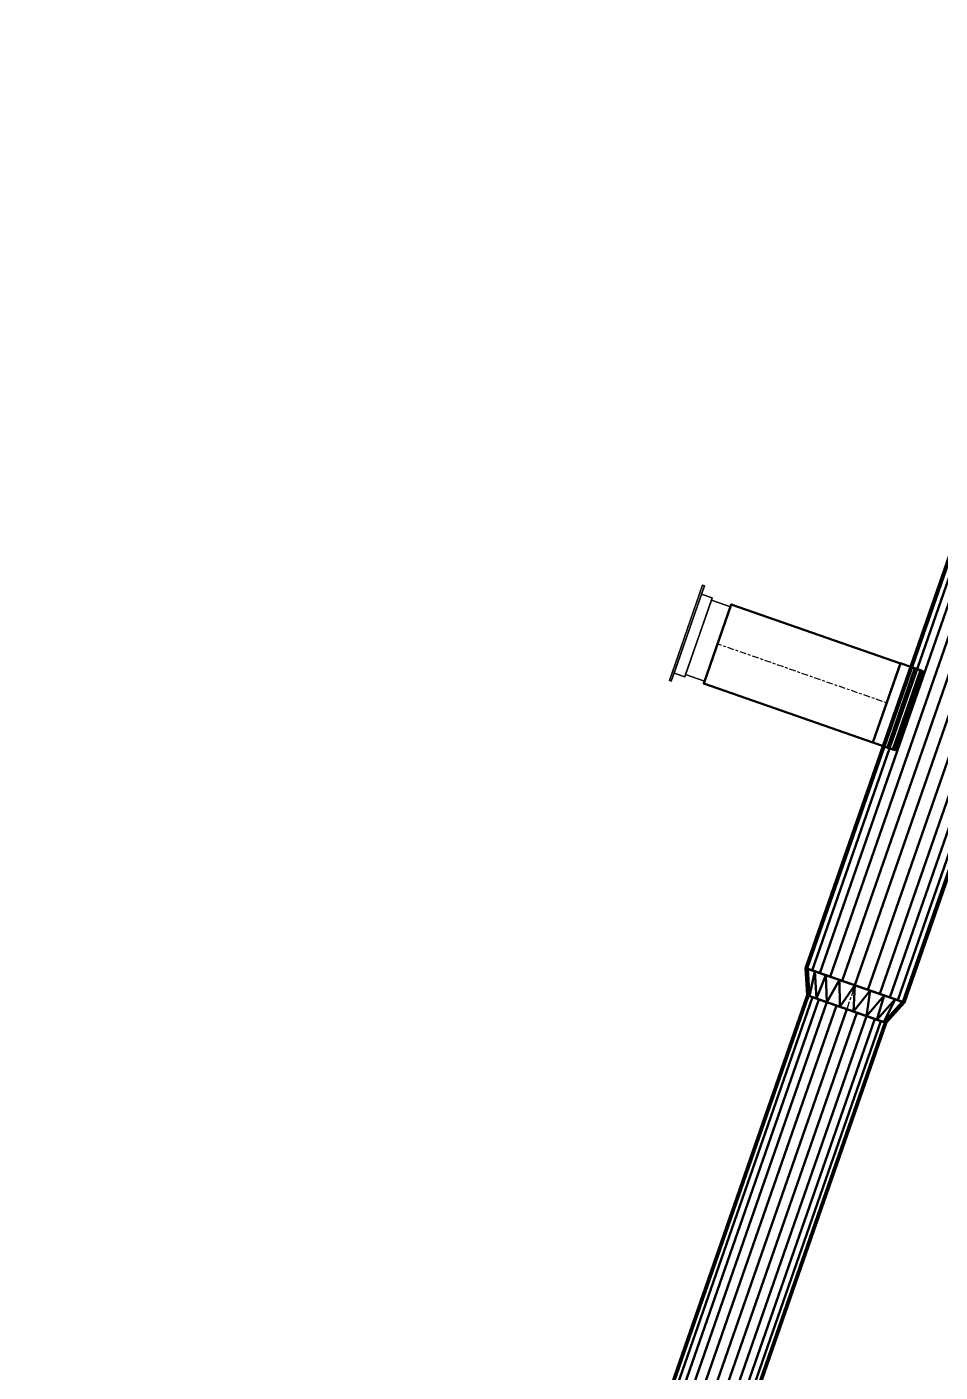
# Model space of a CAD drawing. Header units: inches. Extents: x -1654 to 1344, y -1538 to 36.
# Drawn here: x -540.6 to -453.5, y -593.4 to -465.1 of the extents above; entities that cross this region are included whole.
import ezdxf

# ---------------------------------------------------------------- set-up
doc = ezdxf.new("R2010")
doc.units = ezdxf.units.IN
doc.header["$MEASUREMENT"] = 0
doc.linetypes.add('Center', pattern=[1.25, 0.25, -0.1875, 0.625, -0.1875])
for name, color, linetype, lineweight in [('M-HVAC-CDFF', 3, 'Continuous', 30), ('M-HVAC-CDFF-SA', 3, 'Continuous', 30), ('M-HVAC-DUCT', 1, 'Center', 30), ('M-HVAC-DUCT-SA', 1, 'Continuous', 50)]:
    doc.layers.add(name, color=color, linetype=linetype, lineweight=lineweight)

# ---------------------------------------------------------------- blocks, each defined once
blk = doc.blocks.new('Supply Diffuser - Sidewall - 8 x 6-950920-_3D_')
at = {"layer": 'M-HVAC-CDFF'}
mesh = blk.add_polyface(dxfattribs=at)
corners = [(-3.75, 3, 2.75), (3.75, 3, 2.75), (3.75, 3, -2.75), (-3.75, 3, -2.75)]
mesh.append_faces([[corners[k] for k in face] for face in [(1, 2, 3, 0)]])
mesh = blk.add_polyface(dxfattribs=at)
corners = [(-3.75, 3, 2.75), (-3.75, 3, -2.75), (-3.75, 1.078125, -2.75), (-3.75, 1.078125, 2.75)]
mesh.append_faces([[corners[k] for k in face] for face in [(2, 3, 0, 1)]])
mesh = blk.add_polyface(dxfattribs=at)
corners = [(-3.75, 3, -2.75), (3.75, 3, -2.75), (3.75, 1.078125, -2.75), (-3.75, 1.078125, -2.75)]
mesh.append_faces([[corners[k] for k in face] for face in [(2, 3, 0, 1)]])
mesh = blk.add_polyface(dxfattribs=at)
corners = [(3.75, 3, 2.75), (-3.75, 3, 2.75), (-3.75, 1.078125, 2.75), (3.75, 1.078125, 2.75)]
mesh.append_faces([[corners[k] for k in face] for face in [(2, 3, 0, 1)]])
mesh = blk.add_polyface(dxfattribs=at)
corners = [(3.75, 3, -2.75), (3.75, 3, 2.75), (3.75, 1.078125, 2.75), (3.75, 1.078125, -2.75)]
mesh.append_faces([[corners[k] for k in face] for face in [(2, 3, 0, 1)]])
mesh = blk.add_polyface(dxfattribs=at)
corners = [(-4, 1.078125, 3), (4, 1.078125, 3), (4, 1.078125, -3), (-4, 1.078125, -3), (-3.75, 1.078125, 2.75), (-3.75, 1.078125, -2.75), (3.75, 1.078125, -2.75), (3.75, 1.078125, 2.75)]
mesh.append_faces([[corners[k] for k in face] for face in [(3, 5, 6, 2), (2, 6, 7, 1)]], dxfattribs={"vtx0": -1, "vtx2": -1})
mesh.append_faces([[corners[k] for k in face] for face in [(4, 5, 3, 0), (7, 4, 0, 1)]], dxfattribs={"vtx1": -1, "vtx3": -1})
mesh = blk.add_polyface(dxfattribs=at)
corners = [(-4, 1.078125, 3), (-4, 1.078125, -3), (-4, 0, -3), (-4, 0, 3)]
mesh.append_faces([[corners[k] for k in face] for face in [(2, 3, 0, 1)]])
mesh = blk.add_polyface(dxfattribs=at)
corners = [(-4, 1.078125, -3), (4, 1.078125, -3), (4, 0, -3), (-4, 0, -3)]
mesh.append_faces([[corners[k] for k in face] for face in [(2, 3, 0, 1)]])
mesh = blk.add_polyface(dxfattribs=at)
corners = [(4, 1.078125, 3), (-4, 1.078125, 3), (-4, 0, 3), (4, 0, 3)]
mesh.append_faces([[corners[k] for k in face] for face in [(2, 3, 0, 1)]])
mesh = blk.add_polyface(dxfattribs=at)
corners = [(4, 1.078125, -3), (4, 1.078125, 3), (4, 0, 3), (4, 0, -3)]
mesh.append_faces([[corners[k] for k in face] for face in [(2, 3, 0, 1)]])
mesh = blk.add_polyface(dxfattribs=at)
corners = [(4.8125, 0, 3.8125), (4.8125, 0, -3.8125), (-4.8125, 0, -3.8125), (-4.8125, 0, 3.8125), (-4, 0, 3), (-4, 0, -3), (4, 0, -3), (4, 0, 3)]
mesh.append_faces([[corners[k] for k in face] for face in [(3, 4, 5, 2), (2, 5, 6, 1)]], dxfattribs={"vtx0": -1, "vtx2": -1})
mesh.append_faces([[corners[k] for k in face] for face in [(7, 4, 3, 0), (6, 7, 0, 1)]], dxfattribs={"vtx1": -1, "vtx3": -1})
mesh = blk.add_polyface(dxfattribs=at)
corners = [(-4.8125, -0.1875, 3.8125), (4.8125, -0.1875, 3.8125), (4.8125, 0, 3.8125), (-4.8125, 0, 3.8125)]
mesh.append_faces([[corners[k] for k in face] for face in [(3, 0, 1, 2)]])
mesh = blk.add_polyface(dxfattribs=at)
corners = [(-4.8125, -0.1875, -3.8125), (-4.8125, -0.1875, 3.8125), (-4.8125, 0, 3.8125), (-4.8125, 0, -3.8125)]
mesh.append_faces([[corners[k] for k in face] for face in [(0, 1, 2, 3)]])
mesh = blk.add_polyface(dxfattribs=at)
corners = [(4.8125, -0.1875, -3.8125), (-4.8125, -0.1875, -3.8125), (-4.8125, 0, -3.8125), (4.8125, 0, -3.8125)]
mesh.append_faces([[corners[k] for k in face] for face in [(3, 0, 1, 2)]])
mesh = blk.add_polyface(dxfattribs=at)
corners = [(4.8125, -0.1875, 3.8125), (-4.8125, -0.1875, 3.8125), (-4.8125, -0.1875, -3.8125), (4.8125, -0.1875, -3.8125)]
mesh.append_faces([[corners[k] for k in face] for face in [(3, 0, 1, 2)]])
mesh = blk.add_polyface(dxfattribs=at)
corners = [(4.8125, -0.1875, 3.8125), (4.8125, -0.1875, -3.8125), (4.8125, 0, -3.8125), (4.8125, 0, 3.8125)]
mesh.append_faces([[corners[k] for k in face] for face in [(0, 1, 2, 3)]])
blk = doc.blocks.new('Round Transition - Angle - 45 Degree-838086-_3D_')
at = {"layer": 'M-HVAC-DUCT', "color": 8, "linetype": 'Continuous', "lineweight": 50}
mesh = blk.add_polyface(dxfattribs=at)
corners = [(0, -5), (0, -4.76, 1.55), (0, -4.05, 2.94), (0, -2.94, 4.05), (0, -1.55, 4.76), (0, 0, 5), (0, 1.55, 4.76), (0, 2.94, 4.05), (0, 4.05, 2.94), (0, 4.76, 1.55), (0, 5), (0, 4.76, -1.55), (0, 4.05, -2.94), (0, 2.94, -4.05), (0, 1.55, -4.76), (0, 0, -5), (0, -1.55, -4.76), (0, -2.94, -4.05), (0, -4.05, -2.94), (0, -4.76, -1.55)]
mesh.append_faces([[corners[k] for k in face] for face in [(1, 19, 0)]], dxfattribs={"vtx0": -1, "color": 8})
mesh.append_faces([[corners[k] for k in face] for face in [(19, 3, 7, 8)]], dxfattribs={"vtx0": -1, "vtx1": -1, "vtx3": -1, "color": 8})
mesh.append_faces([[corners[k] for k in face] for face in [(13, 16, 17)]], dxfattribs={"vtx0": -1, "vtx2": -1, "color": 8})
mesh.append_faces([[corners[k] for k in face] for face in [(3, 5, 6, 7), (19, 1, 2, 3), (9, 11, 12, 13)]], dxfattribs={"vtx0": -1, "vtx3": -1, "color": 8})
mesh.append_faces([[corners[k] for k in face] for face in [(4, 5, 3), (10, 11, 9)]], dxfattribs={"vtx1": -1, "color": 8})
mesh.append_faces([[corners[k] for k in face] for face in [(8, 9, 13, 17)]], dxfattribs={"vtx1": -1, "vtx2": -1, "vtx3": -1, "color": 8})
mesh.append_faces([[corners[k] for k in face] for face in [(17, 18, 19, 8)]], dxfattribs={"vtx2": -1, "vtx3": -1, "color": 8})
mesh.append_faces([[corners[k] for k in face] for face in [(13, 14, 15, 16)]], dxfattribs={"vtx3": -1, "color": 8})
mesh = blk.add_polyface(dxfattribs=at)
corners = [(0, -5), (0, -4.76, -1.55), (0, -4.05, -2.94), (0, -2.94, -4.05), (0, -1.55, -4.76), (0, 0, -5), (0, 1.55, -4.76), (0, 2.94, -4.05), (0, 4.05, -2.94), (0, 4.76, -1.55), (0, 5), (2.41, 4), (2.41, 3.76, -1.37), (2.41, 3.06, -2.57), (2.41, 2, -3.46), (2.41, 0.69, -3.94), (2.41, -0.69, -3.94), (2.41, -2, -3.46), (2.41, -3.06, -2.57), (2.41, -3.76, -1.37), (2.41, -4)]
mesh.append_faces([[corners[k] for k in face] for face in [(4, 17, 3), (16, 5, 15)]], dxfattribs={"vtx0": -1, "vtx1": -1, "color": 8})
mesh.append_faces([[corners[k] for k in face] for face in [(12, 8, 9), (14, 6, 7), (15, 5, 6), (18, 2, 3), (19, 1, 2)]], dxfattribs={"vtx0": -1, "vtx2": -1, "color": 8})
mesh.append_faces([[corners[k] for k in face] for face in [(10, 11, 9), (0, 1, 20)]], dxfattribs={"vtx1": -1, "color": 8})
mesh.append_faces([[corners[k] for k in face] for face in [(11, 12, 9), (14, 15, 6), (13, 14, 7), (12, 13, 8), (7, 8, 13), (16, 17, 4), (19, 20, 1), (18, 19, 2), (17, 18, 3), (4, 5, 16)]], dxfattribs={"vtx1": -1, "vtx2": -1, "color": 8})
mesh = blk.add_polyface(dxfattribs=at)
corners = [(0, 5), (0, 4.76, 1.55), (0, 4.05, 2.94), (0, 2.94, 4.05), (0, 1.55, 4.76), (0, 0, 5), (0, -1.55, 4.76), (0, -2.94, 4.05), (0, -4.05, 2.94), (0, -4.76, 1.55), (0, -5), (2.41, -4), (2.41, -3.76, 1.37), (2.41, -3.06, 2.57), (2.41, -2, 3.46), (2.41, -0.69, 3.94), (2.41, 0.69, 3.94), (2.41, 2, 3.46), (2.41, 3.06, 2.57), (2.41, 3.76, 1.37), (2.41, 4)]
mesh.append_faces([[corners[k] for k in face] for face in [(4, 17, 3), (16, 5, 15)]], dxfattribs={"vtx0": -1, "vtx1": -1, "color": 8})
mesh.append_faces([[corners[k] for k in face] for face in [(12, 8, 9), (14, 6, 7), (15, 5, 6), (18, 2, 3), (19, 1, 2)]], dxfattribs={"vtx0": -1, "vtx2": -1, "color": 8})
mesh.append_faces([[corners[k] for k in face] for face in [(10, 11, 9), (0, 1, 20)]], dxfattribs={"vtx1": -1, "color": 8})
mesh.append_faces([[corners[k] for k in face] for face in [(11, 12, 9), (14, 15, 6), (13, 14, 7), (12, 13, 8), (7, 8, 13), (16, 17, 4), (19, 20, 1), (18, 19, 2), (17, 18, 3), (4, 5, 16)]], dxfattribs={"vtx1": -1, "vtx2": -1, "color": 8})
mesh = blk.add_polyface(dxfattribs=at)
corners = [(2.41, -4), (2.41, -3.76, -1.37), (2.41, -3.06, -2.57), (2.41, -2, -3.46), (2.41, -0.69, -3.94), (2.41, 0.69, -3.94), (2.41, 2, -3.46), (2.41, 3.06, -2.57), (2.41, 3.76, -1.37), (2.41, 4), (2.41, 3.76, 1.37), (2.41, 3.06, 2.57), (2.41, 2, 3.46), (2.41, 0.69, 3.94), (2.41, -0.69, 3.94), (2.41, -2, 3.46), (2.41, -3.06, 2.57), (2.41, -3.76, 1.37)]
mesh.append_faces([[corners[k] for k in face] for face in [(4, 9, 2, 3)]], dxfattribs={"vtx0": -1, "vtx1": -1, "color": 8})
mesh.append_faces([[corners[k] for k in face] for face in [(10, 0, 1)]], dxfattribs={"vtx0": -1, "vtx2": -1, "color": 8})
mesh.append_faces([[corners[k] for k in face] for face in [(17, 0, 16)]], dxfattribs={"vtx1": -1, "color": 8})
mesh.append_faces([[corners[k] for k in face] for face in [(15, 16, 0, 12)]], dxfattribs={"vtx1": -1, "vtx2": -1, "vtx3": -1, "color": 8})
mesh.append_faces([[corners[k] for k in face] for face in [(9, 10, 1, 2)]], dxfattribs={"vtx1": -1, "vtx3": -1, "color": 8})
mesh.append_faces([[corners[k] for k in face] for face in [(13, 14, 15, 12), (7, 8, 9, 6)]], dxfattribs={"vtx2": -1, "color": 8})
mesh.append_faces([[corners[k] for k in face] for face in [(10, 11, 12, 0), (4, 5, 6, 9)]], dxfattribs={"vtx2": -1, "vtx3": -1, "color": 8})
blk = doc.blocks.new('Rectangular Takeoff - Standard-907834-_3D_')
at = {"layer": 'M-HVAC-DUCT', "color": 8, "linetype": 'Continuous', "lineweight": 50}
mesh = blk.add_polyface(dxfattribs=at)
corners = [(-1.24, -4, 3), (-1.24, 4, 3), (-1.24, 4, -3), (-1.24, -4, -3)]
mesh.append_faces([[corners[k] for k in face] for face in [(1, 2, 3, 0)]], dxfattribs={"color": 8})
mesh = blk.add_polyface(dxfattribs=at)
corners = [(-1.24, 4, -3), (1, 4, -3), (1, -4, -3), (-1.24, -4, -3)]
mesh.append_faces([[corners[k] for k in face] for face in [(3, 0, 1, 2)]], dxfattribs={"color": 8})
mesh = blk.add_polyface(dxfattribs=at)
corners = [(-1.24, 4, 3), (1, 4, 3), (1, 4, -3), (-1.24, 4, -3)]
mesh.append_faces([[corners[k] for k in face] for face in [(2, 3, 0, 1)]], dxfattribs={"color": 8})
mesh = blk.add_polyface(dxfattribs=at)
corners = [(1, -4, 3), (1, 4, 3), (-1.24, 4, 3), (-1.24, -4, 3)]
mesh.append_faces([[corners[k] for k in face] for face in [(1, 2, 3, 0)]], dxfattribs={"color": 8})
mesh = blk.add_polyface(dxfattribs=at)
corners = [(1, -4, 3), (1, -4, -3), (1, 4, -3), (1, 4, 3)]
mesh.append_faces([[corners[k] for k in face] for face in [(3, 0, 1, 2)]], dxfattribs={"color": 8})
mesh = blk.add_polyface(dxfattribs=at)
corners = [(-1.24, -4, -3), (1, -4, -3), (1, -4, 3), (-1.24, -4, 3)]
mesh.append_faces([[corners[k] for k in face] for face in [(3, 0, 1, 2)]], dxfattribs={"color": 8})

msp = doc.modelspace()

# ---------------------------------------------------------------- linework, layer by layer
at = {"layer": 'M-HVAC-DUCT', "color": 5}
for p, q in [((-421.29, -440.86, 1326), (-461.59, -556.52, 1326)), ((-421.29, -440.86, 1326), (-461.59, -556.52, 1326)), ((-458.56, -529.59, 1326), (-474.7, -523.97, 1326)), ((-461.59, -556.52, 1326), (-462.38, -558.8, 1326)), ((-462.38, -558.8, 1326), (-498.16, -661.5, 1326)), ((-462.38, -558.8, 1326), (-498.16, -661.5, 1326))]:
    msp.add_line(p, q, dxfattribs=at)

# ---------------------------------------------------------------- block references
at = {"layer": 'M-HVAC-CDFF-SA', "rotation": 250.7901312840831}
msp.add_blockref('Supply Diffuser - Sidewall - 8 x 6-950920-_3D_', (-477.54, -522.98, 1326), dxfattribs=at)
at = {"layer": 'M-HVAC-DUCT-SA', "color": 8, "extrusion": (0, 0, -1), "rotation": 19.20986871591696}
msp.add_blockref('Rectangular Takeoff - Standard-907834-_3D_', (457.62, -529.92, -1326), dxfattribs=at)
at = {"layer": 'M-HVAC-DUCT-SA', "color": 8, "rotation": 250.790131284083}
msp.add_blockref('Round Transition - Angle - 45 Degree-838086-_3D_', (-461.59, -556.52, 1326), dxfattribs=at)

# ---------------------------------------------------------------- meshes
at = {"layer": 'M-HVAC-DUCT-SA', "color": 8}
mesh = msp.add_polyface(dxfattribs=at)
corners = [(215.44, -471.41, 1332), (215.5, -471.21, 1333.78), (215.67, -470.65, 1335.47), (215.93, -469.73, 1336.99), (216.29, -468.52, 1338.25), (216.71, -467.06, 1339.21), (217.18, -465.43, 1339.8), (217.68, -463.73, 1340), (-801.03, -167.57, 1340), (-801.53, -169.28, 1339.8), (-802, -170.91, 1339.21), (-802.43, -172.36, 1338.25), (-802.78, -173.58, 1336.99), (-803.05, -174.49, 1335.47), (-803.21, -175.06, 1333.78), (-803.27, -175.25, 1332)]
mesh.append_faces([[corners[k] for k in face] for face in [(8, 9, 6, 7)]], dxfattribs={"vtx1": -1, "color": 8})
mesh.append_faces([[corners[k] for k in face] for face in [(9, 10, 5, 6), (10, 11, 4, 5), (3, 4, 11, 12), (12, 13, 2, 3), (13, 14, 1, 2)]], dxfattribs={"vtx1": -1, "vtx3": -1, "color": 8})
mesh.append_faces([[corners[k] for k in face] for face in [(14, 15, 0, 1)]], dxfattribs={"vtx3": -1, "color": 8})
mesh = msp.add_polyface(dxfattribs=at)
corners = [(217.68, -463.73, 1324), (217.18, -465.43, 1324.2), (216.71, -467.06, 1324.79), (216.29, -468.52, 1325.75), (215.93, -469.73, 1327.01), (215.67, -470.65, 1328.53), (215.5, -471.21, 1330.22), (215.44, -471.41, 1332), (-803.27, -175.25, 1332), (-803.21, -175.06, 1330.22), (-803.05, -174.49, 1328.53), (-802.78, -173.58, 1327.01), (-802.43, -172.36, 1325.75), (-802, -170.91, 1324.79), (-801.53, -169.28, 1324.2), (-801.03, -167.57, 1324)]
mesh.append_faces([[corners[k] for k in face] for face in [(8, 9, 6, 7)]], dxfattribs={"vtx1": -1, "color": 8})
mesh.append_faces([[corners[k] for k in face] for face in [(9, 10, 5, 6), (10, 11, 4, 5), (3, 4, 11, 12), (12, 13, 2, 3), (13, 14, 1, 2)]], dxfattribs={"vtx1": -1, "vtx3": -1, "color": 8})
mesh.append_faces([[corners[k] for k in face] for face in [(14, 15, 0, 1)]], dxfattribs={"vtx3": -1, "color": 8})
mesh = msp.add_polyface(dxfattribs=at)
corners = [(-421.29, -440.86, 1331), (-422.51, -440.44, 1330.83), (-423.65, -440.04, 1330.33), (-424.63, -439.7, 1329.54), (-425.38, -439.44, 1328.5), (-425.85, -439.27, 1327.29), (-426.01, -439.22, 1326), (-466.31, -554.88, 1326), (-466.15, -554.93, 1327.29), (-465.68, -555.1, 1328.5), (-464.93, -555.36, 1329.54), (-463.95, -555.7, 1330.33), (-462.81, -556.09, 1330.83), (-461.59, -556.52, 1331)]
mesh.append_faces([[corners[k] for k in face] for face in [(8, 9, 4, 5), (3, 4, 9, 10), (11, 12, 1, 2), (2, 3, 10, 11)]], dxfattribs={"vtx1": -1, "vtx3": -1, "color": 8})
mesh.append_faces([[corners[k] for k in face] for face in [(6, 7, 8, 5)]], dxfattribs={"vtx2": -1, "color": 8})
mesh.append_faces([[corners[k] for k in face] for face in [(12, 13, 0, 1)]], dxfattribs={"vtx3": -1, "color": 8})
mesh = msp.add_polyface(dxfattribs=at)
corners = [(-426.01, -439.22, 1326), (-425.85, -439.27, 1324.71), (-425.38, -439.44, 1323.5), (-424.63, -439.7, 1322.46), (-423.65, -440.04, 1321.67), (-422.51, -440.44, 1321.17), (-421.29, -440.86, 1321), (-461.59, -556.52, 1321), (-462.81, -556.09, 1321.17), (-463.95, -555.7, 1321.67), (-464.93, -555.36, 1322.46), (-465.68, -555.1, 1323.5), (-466.15, -554.93, 1324.71), (-466.31, -554.88, 1326)]
mesh.append_faces([[corners[k] for k in face] for face in [(7, 8, 5, 6)]], dxfattribs={"vtx1": -1, "color": 8})
mesh.append_faces([[corners[k] for k in face] for face in [(8, 9, 4, 5), (3, 4, 9, 10), (11, 12, 1, 2), (2, 3, 10, 11)]], dxfattribs={"vtx1": -1, "vtx3": -1, "color": 8})
mesh.append_faces([[corners[k] for k in face] for face in [(12, 13, 0, 1)]], dxfattribs={"vtx3": -1, "color": 8})
mesh = msp.add_polyface(dxfattribs=at)
corners = [(-416.57, -442.51, 1326), (-416.73, -442.45, 1327.29), (-417.2, -442.29, 1328.5), (-417.95, -442.03, 1329.54), (-418.93, -441.69, 1330.33), (-420.07, -441.29, 1330.83), (-421.29, -440.86, 1331), (-461.59, -556.52, 1331), (-460.37, -556.95, 1330.83), (-459.23, -557.34, 1330.33), (-458.25, -557.68, 1329.54), (-457.5, -557.95, 1328.5), (-457.03, -558.11, 1327.29), (-456.87, -558.17, 1326)]
mesh.append_faces([[corners[k] for k in face] for face in [(7, 8, 5, 6)]], dxfattribs={"vtx1": -1, "color": 8})
mesh.append_faces([[corners[k] for k in face] for face in [(8, 9, 4, 5), (3, 4, 9, 10), (11, 12, 1, 2), (2, 3, 10, 11)]], dxfattribs={"vtx1": -1, "vtx3": -1, "color": 8})
mesh.append_faces([[corners[k] for k in face] for face in [(12, 13, 0, 1)]], dxfattribs={"vtx3": -1, "color": 8})
mesh = msp.add_polyface(dxfattribs=at)
corners = [(-421.29, -440.86, 1321), (-420.07, -441.29, 1321.17), (-418.93, -441.69, 1321.67), (-417.95, -442.03, 1322.46), (-417.2, -442.29, 1323.5), (-416.73, -442.45, 1324.71), (-416.57, -442.51, 1326), (-456.87, -558.17, 1326), (-457.03, -558.11, 1324.71), (-457.5, -557.95, 1323.5), (-458.25, -557.68, 1322.46), (-459.23, -557.34, 1321.67), (-460.37, -556.95, 1321.17), (-461.59, -556.52, 1321)]
mesh.append_faces([[corners[k] for k in face] for face in [(7, 8, 5, 6)]], dxfattribs={"vtx1": -1, "color": 8})
mesh.append_faces([[corners[k] for k in face] for face in [(8, 9, 4, 5), (3, 4, 9, 10), (11, 12, 1, 2), (2, 3, 10, 11)]], dxfattribs={"vtx1": -1, "vtx3": -1, "color": 8})
mesh.append_faces([[corners[k] for k in face] for face in [(12, 13, 0, 1)]], dxfattribs={"vtx3": -1, "color": 8})
mesh = msp.add_polyface(dxfattribs=at)
corners = [(-476.02, -527.74, 1323), (-476.02, -527.74, 1329), (-473.39, -520.19, 1329), (-473.39, -520.19, 1323)]
mesh.append_faces([[corners[k] for k in face] for face in [(3, 0, 1, 2)]], dxfattribs={"color": 8})
mesh = msp.add_polyface(dxfattribs=at)
corners = [(-457.24, -525.82, 1323), (-459.88, -533.37, 1323), (-476.02, -527.74, 1323), (-473.39, -520.19, 1323)]
mesh.append_faces([[corners[k] for k in face] for face in [(0, 1, 2, 3)]], dxfattribs={"color": 8})
mesh = msp.add_polyface(dxfattribs=at)
corners = [(-459.88, -533.37, 1329), (-457.24, -525.82, 1329), (-473.39, -520.19, 1329), (-476.02, -527.74, 1329)]
mesh.append_faces([[corners[k] for k in face] for face in [(3, 0, 1, 2)]], dxfattribs={"color": 8})
mesh = msp.add_polyface(dxfattribs=at)
corners = [(-457.24, -525.82, 1329), (-457.24, -525.82, 1323), (-473.39, -520.19, 1323), (-473.39, -520.19, 1329)]
mesh.append_faces([[corners[k] for k in face] for face in [(0, 1, 2, 3)]], dxfattribs={"color": 8})
mesh = msp.add_polyface(dxfattribs=at)
corners = [(-459.88, -533.37, 1323), (-457.24, -525.82, 1323), (-457.24, -525.82, 1329), (-459.88, -533.37, 1329)]
mesh.append_faces([[corners[k] for k in face] for face in [(3, 0, 1, 2)]], dxfattribs={"color": 8})
mesh = msp.add_polyface(dxfattribs=at)
corners = [(-456.3, -526.14, 1326), (-458.93, -533.7, 1326), (-458.82, -533.74, 1327.06), (-458.5, -533.85, 1328.08), (-457.99, -534.03, 1329), (-455.35, -526.47, 1329), (-455.87, -526.29, 1328.08), (-456.19, -526.18, 1327.06)]
mesh.append_faces([[corners[k] for k in face] for face in [(6, 7, 2, 3)]], dxfattribs={"vtx1": -1, "vtx3": -1, "color": 8})
mesh.append_faces([[corners[k] for k in face] for face in [(0, 1, 2, 7)]], dxfattribs={"vtx2": -1, "color": 8})
mesh.append_faces([[corners[k] for k in face] for face in [(3, 4, 5, 6)]], dxfattribs={"vtx3": -1, "color": 8})
mesh = msp.add_polyface(dxfattribs=at)
corners = [(-458.93, -533.7, 1326), (-456.3, -526.14, 1326), (-456.19, -526.18, 1324.94), (-455.87, -526.29, 1323.92), (-455.35, -526.47, 1323), (-457.99, -534.03, 1323), (-458.5, -533.85, 1323.92), (-458.82, -533.74, 1324.94)]
mesh.append_faces([[corners[k] for k in face] for face in [(5, 6, 3, 4)]], dxfattribs={"vtx1": -1, "color": 8})
mesh.append_faces([[corners[k] for k in face] for face in [(2, 3, 6, 7)]], dxfattribs={"vtx1": -1, "vtx3": -1, "color": 8})
mesh.append_faces([[corners[k] for k in face] for face in [(7, 0, 1, 2)]], dxfattribs={"vtx3": -1, "color": 8})
mesh = msp.add_polyface(dxfattribs=at)
corners = [(-457.76, -534.11, 1329), (-455.13, -526.55, 1329), (-455.35, -526.47, 1329), (-457.99, -534.03, 1329)]
mesh.append_faces([[corners[k] for k in face] for face in [(3, 0, 1, 2)]], dxfattribs={"color": 8})
mesh = msp.add_polyface(dxfattribs=at)
corners = [(-455.13, -526.55, 1323), (-457.76, -534.11, 1323), (-457.99, -534.03, 1323), (-455.35, -526.47, 1323)]
mesh.append_faces([[corners[k] for k in face] for face in [(0, 1, 2, 3)]], dxfattribs={"color": 8})
mesh = msp.add_polyface(dxfattribs=at)
corners = [(-457.76, -534.11, 1323), (-455.13, -526.55, 1323), (-455.13, -526.55, 1329), (-457.76, -534.11, 1329)]
mesh.append_faces([[corners[k] for k in face] for face in [(1, 2, 3, 0)]], dxfattribs={"color": 8})
mesh = msp.add_polyface(dxfattribs=at)
corners = [(-455.13, -526.55, 1329), (-455.13, -526.55, 1323), (-455.35, -526.47, 1323), (-455.87, -526.29, 1323.92), (-456.19, -526.18, 1324.94), (-456.3, -526.14, 1326), (-456.19, -526.18, 1327.06), (-455.87, -526.29, 1328.08), (-455.35, -526.47, 1329)]
mesh.append_faces([[corners[k] for k in face] for face in [(4, 5, 1)]], dxfattribs={"vtx1": -1, "vtx2": -1, "color": 8})
mesh.append_faces([[corners[k] for k in face] for face in [(0, 1, 5, 6)]], dxfattribs={"vtx1": -1, "vtx3": -1, "color": 8})
mesh.append_faces([[corners[k] for k in face] for face in [(7, 8, 0, 6)]], dxfattribs={"vtx2": -1, "color": 8})
mesh.append_faces([[corners[k] for k in face] for face in [(1, 2, 3, 4)]], dxfattribs={"vtx3": -1, "color": 8})
mesh = msp.add_polyface(dxfattribs=at)
corners = [(-459.88, -533.37, 1323), (-459.88, -533.37, 1329), (-476.02, -527.74, 1329), (-476.02, -527.74, 1323)]
mesh.append_faces([[corners[k] for k in face] for face in [(0, 1, 2, 3)]], dxfattribs={"color": 8})
mesh = msp.add_polyface(dxfattribs=at)
corners = [(-457.76, -534.11, 1323), (-457.76, -534.11, 1329), (-457.99, -534.03, 1329), (-458.5, -533.85, 1328.08), (-458.82, -533.74, 1327.06), (-458.93, -533.7, 1326), (-458.82, -533.74, 1324.94), (-458.5, -533.85, 1323.92), (-457.99, -534.03, 1323)]
mesh.append_faces([[corners[k] for k in face] for face in [(4, 5, 1)]], dxfattribs={"vtx1": -1, "vtx2": -1, "color": 8})
mesh.append_faces([[corners[k] for k in face] for face in [(0, 1, 5, 6)]], dxfattribs={"vtx1": -1, "vtx3": -1, "color": 8})
mesh.append_faces([[corners[k] for k in face] for face in [(7, 8, 0, 6)]], dxfattribs={"vtx2": -1, "color": 8})
mesh.append_faces([[corners[k] for k in face] for face in [(1, 2, 3, 4)]], dxfattribs={"vtx3": -1, "color": 8})
mesh = msp.add_polyface(dxfattribs=at)
corners = [(-466.31, -554.88, 1326), (-466.15, -554.93, 1324.71), (-465.68, -555.1, 1323.5), (-464.93, -555.36, 1322.46), (-463.95, -555.7, 1321.67), (-462.81, -556.09, 1321.17), (-461.59, -556.52, 1321), (-460.37, -556.95, 1321.17), (-459.23, -557.34, 1321.67), (-458.25, -557.68, 1322.46), (-457.5, -557.95, 1323.5), (-457.03, -558.11, 1324.71), (-456.87, -558.17, 1326), (-457.03, -558.11, 1327.29), (-457.5, -557.95, 1328.5), (-458.25, -557.68, 1329.54), (-459.23, -557.34, 1330.33), (-460.37, -556.95, 1330.83), (-461.59, -556.52, 1331), (-462.81, -556.09, 1330.83), (-463.95, -555.7, 1330.33), (-464.93, -555.36, 1329.54), (-465.68, -555.1, 1328.5), (-466.15, -554.93, 1327.29)]
mesh.append_faces([[corners[k] for k in face] for face in [(14, 17, 21)]], dxfattribs={"vtx0": -1, "vtx1": -1, "vtx2": -1, "color": 8})
mesh.append_faces([[corners[k] for k in face] for face in [(3, 14, 21, 0), (14, 3, 9, 12)]], dxfattribs={"vtx0": -1, "vtx1": -1, "vtx2": -1, "vtx3": -1, "color": 8})
mesh.append_faces([[corners[k] for k in face] for face in [(11, 12, 9, 10), (16, 17, 14, 15), (18, 19, 17)]], dxfattribs={"vtx1": -1, "color": 8})
mesh.append_faces([[corners[k] for k in face] for face in [(1, 2, 3, 0), (5, 6, 7), (12, 13, 14)]], dxfattribs={"vtx2": -1, "color": 8})
mesh.append_faces([[corners[k] for k in face] for face in [(3, 4, 5, 7), (19, 20, 21, 17), (7, 8, 9, 3)]], dxfattribs={"vtx2": -1, "vtx3": -1, "color": 8})
mesh.append_faces([[corners[k] for k in face] for face in [(21, 22, 23, 0)]], dxfattribs={"vtx3": -1, "color": 8})
mesh = msp.add_polyface(dxfattribs=at)
corners = [(-462.38, -558.8, 1330), (-463.36, -558.46, 1329.86), (-464.27, -558.14, 1329.46), (-465.05, -557.87, 1328.83), (-465.65, -557.66, 1328), (-466.03, -557.53, 1327.04), (-466.16, -557.48, 1326), (-501.94, -660.18, 1326), (-501.81, -660.23, 1327.04), (-501.44, -660.36, 1328), (-500.84, -660.57, 1328.83), (-500.05, -660.84, 1329.46), (-499.14, -661.16, 1329.86), (-498.16, -661.5, 1330)]
mesh.append_faces([[corners[k] for k in face] for face in [(8, 9, 4, 5), (3, 4, 9, 10), (11, 12, 1, 2), (2, 3, 10, 11)]], dxfattribs={"vtx1": -1, "vtx3": -1, "color": 8})
mesh.append_faces([[corners[k] for k in face] for face in [(6, 7, 8, 5)]], dxfattribs={"vtx2": -1, "color": 8})
mesh.append_faces([[corners[k] for k in face] for face in [(12, 13, 0, 1)]], dxfattribs={"vtx3": -1, "color": 8})
mesh = msp.add_polyface(dxfattribs=at)
corners = [(-466.16, -557.48, 1326), (-466.03, -557.53, 1324.96), (-465.65, -557.66, 1324), (-465.05, -557.87, 1323.17), (-464.27, -558.14, 1322.54), (-463.36, -558.46, 1322.14), (-462.38, -558.8, 1322), (-498.16, -661.5, 1322), (-499.14, -661.16, 1322.14), (-500.05, -660.84, 1322.54), (-500.84, -660.57, 1323.17), (-501.44, -660.36, 1324), (-501.81, -660.23, 1324.96), (-501.94, -660.18, 1326)]
mesh.append_faces([[corners[k] for k in face] for face in [(7, 8, 5, 6)]], dxfattribs={"vtx1": -1, "color": 8})
mesh.append_faces([[corners[k] for k in face] for face in [(8, 9, 4, 5), (3, 4, 9, 10), (11, 12, 1, 2), (2, 3, 10, 11)]], dxfattribs={"vtx1": -1, "vtx3": -1, "color": 8})
mesh.append_faces([[corners[k] for k in face] for face in [(12, 13, 0, 1)]], dxfattribs={"vtx3": -1, "color": 8})
mesh = msp.add_polyface(dxfattribs=at)
corners = [(-466.16, -557.48, 1326), (-466.03, -557.53, 1327.04), (-465.65, -557.66, 1328), (-465.05, -557.87, 1328.83), (-464.27, -558.14, 1329.46), (-463.36, -558.46, 1329.86), (-462.38, -558.8, 1330), (-461.4, -559.14, 1329.86), (-460.49, -559.46, 1329.46), (-459.71, -559.73, 1328.83), (-459.11, -559.94, 1328), (-458.73, -560.07, 1327.04), (-458.61, -560.12, 1326), (-458.73, -560.07, 1324.96), (-459.11, -559.94, 1324), (-459.71, -559.73, 1323.17), (-460.49, -559.46, 1322.54), (-461.4, -559.14, 1322.14), (-462.38, -558.8, 1322), (-463.36, -558.46, 1322.14), (-464.27, -558.14, 1322.54), (-465.05, -557.87, 1323.17), (-465.65, -557.66, 1324), (-466.03, -557.53, 1324.96)]
mesh.append_faces([[corners[k] for k in face] for face in [(6, 3, 4, 5), (13, 11, 12)]], dxfattribs={"vtx0": -1, "color": 8})
mesh.append_faces([[corners[k] for k in face] for face in [(13, 6, 9)]], dxfattribs={"vtx0": -1, "vtx1": -1, "vtx2": -1, "color": 8})
mesh.append_faces([[corners[k] for k in face] for face in [(3, 18, 21, 0), (18, 3, 6, 13)]], dxfattribs={"vtx0": -1, "vtx1": -1, "vtx2": -1, "vtx3": -1, "color": 8})
mesh.append_faces([[corners[k] for k in face] for face in [(14, 15, 13), (17, 18, 16)]], dxfattribs={"vtx1": -1, "color": 8})
mesh.append_faces([[corners[k] for k in face] for face in [(15, 16, 18, 13)]], dxfattribs={"vtx1": -1, "vtx2": -1, "vtx3": -1, "color": 8})
mesh.append_faces([[corners[k] for k in face] for face in [(1, 2, 3, 0)]], dxfattribs={"vtx2": -1, "color": 8})
mesh.append_faces([[corners[k] for k in face] for face in [(9, 10, 11, 13)]], dxfattribs={"vtx2": -1, "vtx3": -1, "color": 8})
mesh.append_faces([[corners[k] for k in face] for face in [(21, 22, 23, 0), (18, 19, 20, 21), (6, 7, 8, 9)]], dxfattribs={"vtx3": -1, "color": 8})
mesh = msp.add_polyface(dxfattribs=at)
corners = [(-458.61, -560.12, 1326), (-458.73, -560.07, 1327.04), (-459.11, -559.94, 1328), (-459.71, -559.73, 1328.83), (-460.49, -559.46, 1329.46), (-461.4, -559.14, 1329.86), (-462.38, -558.8, 1330), (-498.16, -661.5, 1330), (-497.19, -661.84, 1329.86), (-496.28, -662.15, 1329.46), (-495.49, -662.43, 1328.83), (-494.89, -662.64, 1328), (-494.52, -662.77, 1327.04), (-494.39, -662.81, 1326)]
mesh.append_faces([[corners[k] for k in face] for face in [(7, 8, 5, 6)]], dxfattribs={"vtx1": -1, "color": 8})
mesh.append_faces([[corners[k] for k in face] for face in [(8, 9, 4, 5), (3, 4, 9, 10), (11, 12, 1, 2), (2, 3, 10, 11)]], dxfattribs={"vtx1": -1, "vtx3": -1, "color": 8})
mesh.append_faces([[corners[k] for k in face] for face in [(12, 13, 0, 1)]], dxfattribs={"vtx3": -1, "color": 8})
mesh = msp.add_polyface(dxfattribs=at)
corners = [(-462.38, -558.8, 1322), (-461.4, -559.14, 1322.14), (-460.49, -559.46, 1322.54), (-459.71, -559.73, 1323.17), (-459.11, -559.94, 1324), (-458.73, -560.07, 1324.96), (-458.61, -560.12, 1326), (-494.39, -662.81, 1326), (-494.52, -662.77, 1324.96), (-494.89, -662.64, 1324), (-495.49, -662.43, 1323.17), (-496.28, -662.15, 1322.54), (-497.19, -661.84, 1322.14), (-498.16, -661.5, 1322)]
mesh.append_faces([[corners[k] for k in face] for face in [(7, 8, 5, 6)]], dxfattribs={"vtx1": -1, "color": 8})
mesh.append_faces([[corners[k] for k in face] for face in [(8, 9, 4, 5), (3, 4, 9, 10), (11, 12, 1, 2), (2, 3, 10, 11)]], dxfattribs={"vtx1": -1, "vtx3": -1, "color": 8})
mesh.append_faces([[corners[k] for k in face] for face in [(12, 13, 0, 1)]], dxfattribs={"vtx3": -1, "color": 8})

doc.saveas('drawing.dxf')
